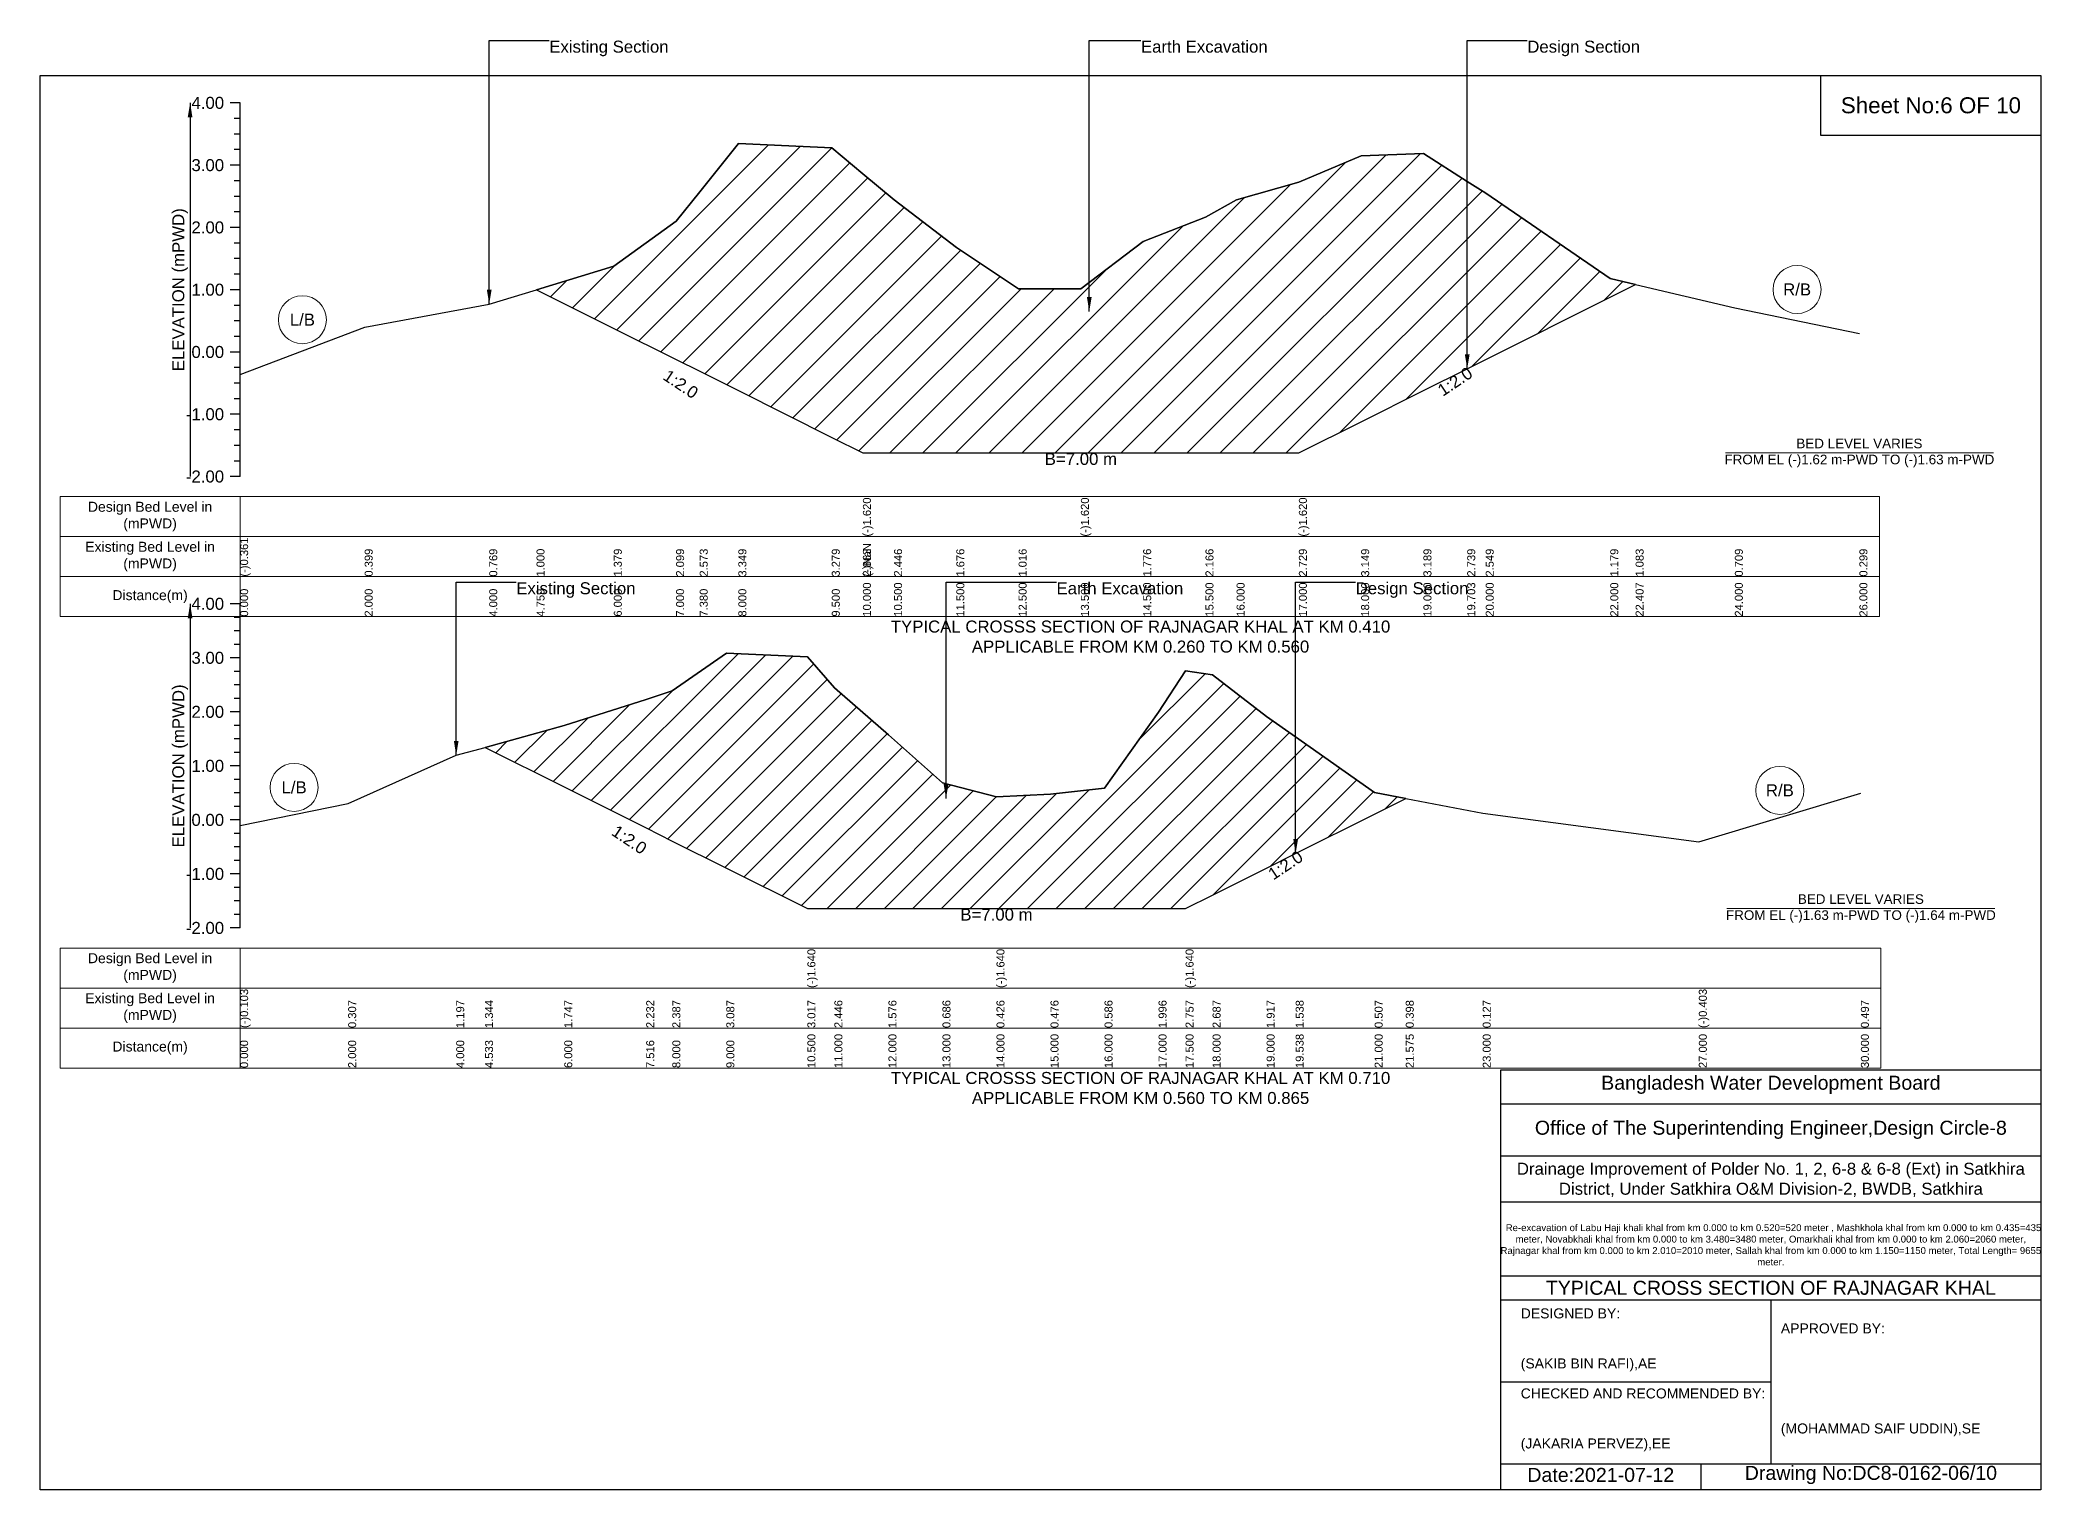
# Model space of a CAD drawing. Header units: inches. Extents: x 91000 to 648000, y -5656 to 141.
# Drawn here: x 520000 to 528000, y -5656 to 141 of the extents above; entities that cross this region are included whole.
import ezdxf

# ---------------------------------------------------------------- set-up
doc = ezdxf.new("R2010")
doc.units = ezdxf.units.IN
doc.header["$LTSCALE"] = 7
doc.header["$MEASUREMENT"] = 0
for name, color, linetype, lineweight in [('Cross section Data Border', 7, 'Continuous', 9), ('Cross Section Labels', 7, 'Continuous', 9), ('Existing_Bed_Level for Xsection', 7, 'Continuous', 25)]:
    doc.layers.add(name, color=color, linetype=linetype, lineweight=lineweight)
doc.styles.get("Standard").update_dxf_attribs({"font": 'arial.ttf'})
doc.dimstyles.get("Standard").update_dxf_attribs({"dimtxt": 0.18, "dimasz": 0.18, "dimexe": 0.18, "dimexo": 0.0625, "dimgap": 0.09, "dimtad": 0, "dimtih": 1, "dimtoh": 1, "dimdec": 4, "dimzin": 0, "dimdsep": 46, "dimtxsty": 'Standard', "dimcen": 0.09, "dimadec": 0, "dimazin": 0, "dimtfac": 1, "dimtdec": 4, "dimtofl": 0, "dimtmove": 0, "dimatfit": 3, "dimfxl": 0, "dimtolj": 1, "dimtzin": 0, "dimarcsym": 0})

msp = doc.modelspace()

# ---------------------------------------------------------------- hatches: boundary and pattern name
at = {"layer": 'Existing_Bed_Level for Xsection'}
h = msp.add_hatch(dxfattribs=at)
h.set_pattern_fill('ANSI31', color=256, scale=747, style=0)
h.paths.add_polyline_path([(521985, -857), (522294, -1011.5), (522543, -1136), (522637.5, -1183.2), (522792, -1260.5), (523165.5, -1447.2), (523290, -1509.5), (523414.5, -1509.5), (523663.5, -1509.5), (523912.5, -1509.5), (524161.5, -1509.5), (524410.5, -1509.5), (524659.5, -1509.5), (524784, -1509.5), (525033, -1509.5), (525282, -1385), (525531, -1260.5), (525706.1, -1172.9), (525780, -1136), (526278, -887), (526379.3, -836.3), (526278, -812.5), (525780, -471.4), (525706.1, -424.1), (525531, -312.1), (525282, -322), (525033, -426.6), (524784, -497.1), (524659.5, -566.8), (524410.5, -663.9), (524161.5, -853.1), (523912.5, -853.1), (523663.5, -688.8), (523414.5, -497.1), (523290, -393.3), (523165.5, -289.6), (522792, -272.2), (522637.5, -465.3), (522543, -583.5), (522294, -762.7)])
h = msp.add_hatch(dxfattribs=at)
h.set_pattern_fill('ANSI31', color=256, scale=648, style=0)
h.paths.add_polyline_path([(521779.1, -2686.7), (522096, -2845.2), (522423.6, -3009), (522528, -3061.2), (522744, -3169.2), (523068, -3331.2), (523176, -3331.2), (523392, -3331.2), (523608, -3331.2), (523824, -3331.2), (524040, -3331.2), (524256, -3331.2), (524472, -3331.2), (524580, -3331.2), (524688, -3277.2), (524904, -3169.2), (525020.1, -3111.1), (525336, -2953.2), (525460.3, -2891.1), (525336, -2867.4), (525020.1, -2644.8), (524904, -2562.9), (524688, -2396.6), (524580, -2381.4), (524472, -2545.8), (524256, -2850.4), (524040, -2874.1), (523824, -2884.9), (523608, -2828.8), (523392, -2636.5), (523176, -2448.6), (523068, -2325.3), (522744, -2310.2), (522528, -2461.4), (522423.6, -2494.8), (522096, -2599.6)])

# ---------------------------------------------------------------- linework, layer by layer
for points in [[(520000, 0), (528000, 0), (528000, -5656), (520000, -5656)], [(527120, 0), (528000, 0), (528000, -240), (527120, -240)]]:
    msp.add_lwpolyline(points, close=True)
for points in [[(525840, -5656), (525840, -3976), (528000, -3976)], [(525840, -4112), (528000, -4112)], [(525840, -4320), (528000, -4320)], [(525840, -4504), (528000, -4504)], [(525840, -4800), (528000, -4800)], [(525840, -4896), (528000, -4896)], [(526920, -4896), (526920, -5552)], [(525840, -5224), (526920, -5224)], [(525840, -5552), (528000, -5552)], [(526640, -5552), (526640, -5656)]]:
    msp.add_lwpolyline(points)
at = {"layer": 'Cross section Data Border'}
for points in [[(520080, -1684.1), (527354, -1684.1), (527354, -2164.1), (520080, -2164.1)], [(520080, -3489), (527360, -3489), (527360, -3969), (520080, -3969)]]:
    msp.add_lwpolyline(points, close=True, dxfattribs=at)
for points in [[(520800, -1684.1), (520800, -2164.1)], [(520080, -1844.1), (527354, -1844.1)], [(520080, -2004.1), (527354, -2004.1)], [(520800, -3489), (520800, -3969)], [(520080, -3649), (527360, -3649)], [(520080, -3809), (527360, -3809)]]:
    msp.add_lwpolyline(points, dxfattribs=at)
at = {"layer": 'Cross Section Labels'}
for points in [[(526738.2, -1509.5), (527809.8, -1509.5)], [(526744.2, -3331.2), (527815.8, -3331.2)]]:
    msp.add_lwpolyline(points, dxfattribs=at)
for centre in [(527025, -856.1), (521049, -976.9), (521016, -2846.9), (526956, -2858.8)]:
    msp.add_circle(centre, 96, dxfattribs=at)
at = {"layer": 'Existing_Bed_Level for Xsection'}
for points in [[(520800, -110.1), (520760, -110.1)], [(520800, -1604.1), (520800, -1355.1), (520800, -1106.1), (520800, -857.1), (520800, -608.1), (520800, -359.1), (520800, -110.1)], [(520800, -172.4), (520776, -172.4)], [(520800, -234.6), (520776, -234.6)], [(520800, -296.9), (520776, -296.9)], [(520800, -1196), (521298, -1006.8), (521796, -914.6), (521985, -857), (522294, -762.7), (522543, -583.5), (522637.5, -465.3), (522792, -272.2), (523165.5, -289.6), (523290, -393.3), (523290, -393.3), (523414.5, -497.1), (523663.5, -688.8), (523912.5, -853.1), (524161.5, -853.1), (524161.5, -853.1), (524410.5, -663.9), (524659.5, -566.8), (524784, -497.1), (525033, -426.6), (525033, -426.6), (525282, -322), (525531, -312.1), (525706.1, -424.1), (525780, -471.4), (526278, -812.5), (526379.3, -836.3), (526776, -929.6), (527274, -1031.7)], [(520800, -359.1), (520760, -359.1)], [(520800, -421.4), (520776, -421.4)], [(520800, -483.6), (520776, -483.6)], [(520800, -545.9), (520776, -545.9)], [(520800, -608.1), (520760, -608.1)], [(520800, -670.4), (520776, -670.4)], [(520800, -732.6), (520776, -732.6)], [(520800, -794.9), (520776, -794.9)], [(520800, -857.1), (520760, -857.1)], [(520800, -919.4), (520776, -919.4)], [(520800, -981.6), (520776, -981.6)], [(520800, -1106.1), (520760, -1106.1)], [(520800, -1043.9), (520776, -1043.9)], [(520800, -1168.4), (520776, -1168.4)], [(520800, -1230.6), (520776, -1230.6)], [(520800, -1355.1), (520760, -1355.1)], [(520800, -1292.9), (520776, -1292.9)], [(520800, -1417.4), (520776, -1417.4)], [(520800, -1479.6), (520776, -1479.6)], [(520800, -1541.9), (520776, -1541.9)], [(520800, -1604.1), (520760, -1604.1)], [(520800, -2113), (520760, -2113)], [(520800, -3409), (520800, -3193), (520800, -2977), (520800, -2761), (520800, -2545), (520800, -2329), (520800, -2113)], [(520800, -2167), (520776, -2167)], [(520800, -2221), (520776, -2221)], [(520800, -2275), (520776, -2275)], [(520800, -2999.2), (521232, -2910.6), (521664, -2718.4), (521779.1, -2686.7), (522096, -2599.6), (522423.6, -2494.8), (522528, -2461.4), (522744, -2310.2), (523068, -2325.3), (523068, -2325.3), (523176, -2448.6), (523392, -2636.5), (523608, -2828.8), (523824, -2884.9), (523824, -2884.9), (524040, -2874.1), (524256, -2850.4), (524472, -2545.8), (524580, -2381.4), (524580, -2381.4), (524688, -2396.6), (524904, -2562.9), (525020.1, -2644.8), (525336, -2867.4), (525460.3, -2891.1), (525768, -2949.5), (526632, -3064), (527280, -2869.6)], [(520800, -2329), (520760, -2329)], [(520800, -2383), (520776, -2383)], [(520800, -2437), (520776, -2437)], [(520800, -2545), (520760, -2545)], [(520800, -2491), (520776, -2491)], [(520800, -2599), (520776, -2599)], [(520800, -2653), (520776, -2653)], [(520800, -2707), (520776, -2707)], [(520800, -2761), (520760, -2761)], [(520800, -2815), (520776, -2815)], [(520800, -2869), (520776, -2869)], [(520800, -2923), (520776, -2923)], [(520800, -2977), (520760, -2977)], [(520800, -3031), (520776, -3031)], [(520800, -3085), (520776, -3085)], [(520800, -3193), (520760, -3193)], [(520800, -3139), (520776, -3139)], [(520800, -3247), (520776, -3247)], [(520800, -3301), (520776, -3301)], [(520800, -3355), (520776, -3355)], [(520800, -3409), (520760, -3409)]]:
    msp.add_lwpolyline(points, dxfattribs=at)
for points in [[(521985, -857), (521985, -857), (522294, -1011.5), (522543, -1136), (522637.5, -1183.2), (522792, -1260.5), (523165.5, -1447.2), (523290, -1509.5), (523290, -1509.5), (523414.5, -1509.5), (523663.5, -1509.5), (523912.5, -1509.5), (524161.5, -1509.5), (524161.5, -1509.5), (524410.5, -1509.5), (524659.5, -1509.5), (524784, -1509.5), (525033, -1509.5), (525033, -1509.5), (525282, -1385), (525531, -1260.5), (525706.1, -1172.9), (525780, -1136), (526278, -887), (526379.3, -836.3), (526379.3, -836.3), (526379.3, -836.3), (526278, -812.5), (525780, -471.4), (525706.1, -424.1), (525531, -312.1), (525282, -322), (525033, -426.6), (525033, -426.6), (524784, -497.1), (524659.5, -566.8), (524410.5, -663.9), (524161.5, -853.1), (524161.5, -853.1), (523912.5, -853.1), (523663.5, -688.8), (523414.5, -497.1), (523290, -393.3), (523290, -393.3), (523165.5, -289.6), (522792, -272.2), (522637.5, -465.3), (522543, -583.5), (522294, -762.7), (521985, -857)], [(521779.1, -2686.7), (521779.1, -2686.7), (522096, -2845.2), (522423.6, -3009), (522528, -3061.2), (522744, -3169.2), (523068, -3331.2), (523068, -3331.2), (523176, -3331.2), (523392, -3331.2), (523608, -3331.2), (523824, -3331.2), (523824, -3331.2), (524040, -3331.2), (524256, -3331.2), (524472, -3331.2), (524580, -3331.2), (524580, -3331.2), (524688, -3277.2), (524904, -3169.2), (525020.1, -3111.1), (525336, -2953.2), (525460.3, -2891.1), (525336, -2867.4), (525020.1, -2644.8), (524904, -2562.9), (524688, -2396.6), (524580, -2381.4), (524580, -2381.4), (524472, -2545.8), (524256, -2850.4), (524040, -2874.1), (523824, -2884.9), (523824, -2884.9), (523608, -2828.8), (523392, -2636.5), (523176, -2448.6), (523068, -2325.3), (523068, -2325.3), (522744, -2310.2), (522528, -2461.4), (522423.6, -2494.8), (522096, -2599.6), (521779.1, -2686.7)]]:
    msp.add_lwpolyline(points, close=True, dxfattribs=at)

# ---------------------------------------------------------------- texts
at = {"attachment_point": 5}
for s, insert, char_height in [('Sheet No:6 OF 10', (527560, -120), 64), ('Bangladesh Water Development Board', (526920, -4036), 56), ('Office of The Superintending Engineer,Design Circle-8', (526920, -4216), 56)]:
    msp.add_mtext(s, dxfattribs=dict(at, insert=insert, char_height=char_height))
for s, insert, char_height, width, attachment_point in [('Drainage Improvement of Polder No. 1, 2, 6-8 & 6-8 (Ext) in Satkhira District, Under Satkhira O&M Division-2, BWDB, Satkhira', (526920, -4416), 48, 2240, 5), ('  Re-excavation of Labu Haji khali khal from km 0.000 to km 0.520=520 meter , Mashkhola khal from km 0.000 to km 0.435=435 meter, Novabkhali khal from km 0.000 to km 3.480=3480 meter, Omarkhali khal from km 0.000 to km 2.060=2060 meter, Rajnagar khal from km 0.000 to km 2.010=2010 meter, Sallah khal from km 0.000 to km 1.150=1150 meter, Total Length= 9655 meter. ', (526920, -4676), 27.4148, 2160, 5), ('TYPICAL CROSS SECTION OF RAJNAGAR KHAL', (526920, -4848), 56, 2240, 5), ('DESIGNED BY:\\P\\P\\P(SAKIB BIN RAFI),AE', (525920, -5056), 40, 1120, 4), ('APPROVED BY:\\P\\P\\P\\P\\P\\P(MOHAMMAD SAIF UDDIN),SE', (526960, -5216), 40, 1120, 4), ('CHECKED AND RECOMMENDED BY:\\P\\P\\P(JAKARIA PERVEZ),EE', (525920, -5376), 40, 1120, 4), ('Date:2021-07-12', (526240, -5596), 56, 1120, 5), ('Drawing No:DC8-0162-06/10', (527320, -5596), 56, 1760, 5)]:
    msp.add_mtext(s, dxfattribs=dict(insert=insert, char_height=char_height, width=width, attachment_point=attachment_point))
at = {"layer": 'Cross section Data Border', "char_height": 40, "width": 640, "attachment_point": 5}
for s, insert in [('Design Bed Level in (mPWD)', (520440, -1764.1)), ('Existing Bed Level in (mPWD)', (520440, -1924.1)), ('Distance(m)', (520440, -2084.1)), ('Design Bed Level in (mPWD)', (520440, -3569)), ('Existing Bed Level in (mPWD)', (520440, -3729)), ('Distance(m)', (520440, -3889))]:
    msp.add_mtext(s, dxfattribs=dict(at, insert=insert))
at = {"layer": 'Cross Section Labels'}
for s, insert, char_height, attachment_point in [('Existing Section', (522036, 138.9), 48, 1), ('Earth Excavation', (524401.5, 138.9), 48, 1), ('Design Section', (525946.1, 138.9), 48, 1), ('R/B', (527025, -856.1), 48, 5), ('L/B', (521049, -976.9), 48, 5), ('B=7.00 m', (524161.5, -1509.5), 48, 2), ('BED LEVEL VARIES \\PFROM EL (-)1.62 m-PWD TO (-)1.63 m-PWD', (527274, -1509.5), 38.4, 5), ('Existing Section', (521904, -2026.6), 48, 1), ('Earth Excavation', (524064, -2026.6), 48, 1), ('Design Section', (525260.1, -2026.6), 48, 1), ('TYPICAL CROSSS SECTION OF RAJNAGAR KHAL AT KM 0.410\\PAPPLICABLE FROM KM 0.260 TO KM 0.560', (524400, -2244.1), 48, 5), ('L/B', (521016, -2846.9), 48, 5), ('R/B', (526956, -2858.8), 48, 5), ('BED LEVEL VARIES \\PFROM EL (-)1.63 m-PWD TO (-)1.64 m-PWD', (527280, -3331.2), 38.4, 5), ('B=7.00 m', (523824, -3331.2), 48, 2), ('TYPICAL CROSSS SECTION OF RAJNAGAR KHAL AT KM 0.710\\PAPPLICABLE FROM KM 0.560 TO KM 0.865', (524400, -4049), 48, 5)]:
    msp.add_mtext(s, dxfattribs=dict(at, insert=insert, char_height=char_height, attachment_point=attachment_point))
at = {"layer": 'Cross Section Labels', "char_height": 48, "attachment_point": 2}
for insert, rotation in [((522575.2, -1214.4), 326.30993), ((525643.9, -1204), 33.69007), ((522369.6, -3036), 326.30993), ((524966.1, -3138.1), 33.69007)]:
    msp.add_mtext('1:2.0', dxfattribs=dict(at, insert=insert, rotation=rotation))
at = {"layer": 'Existing_Bed_Level for Xsection', "char_height": 48, "attachment_point": 6}
for s, insert in [('4.00', (520736, -110.1)), ('3.00', (520736, -359.1)), ('2.00', (520736, -608.1)), ('1.00', (520736, -857.1)), ('0.00', (520736, -1106.1)), ('-1.00', (520736, -1355.1)), ('-2.00', (520736, -1604.1)), ('4.00', (520736, -2113)), ('3.00', (520736, -2329)), ('2.00', (520736, -2545)), ('1.00', (520736, -2761)), ('0.00', (520736, -2977)), ('-1.00', (520736, -3193)), ('-2.00', (520736, -3409))]:
    msp.add_mtext(s, dxfattribs=dict(at, insert=insert))
at = {"layer": 'Existing_Bed_Level for Xsection', "rotation": 90}
for s, insert, char_height, attachment_point in [('ELEVATION (mPWD)', (520560, -857.1), 48, 5), ('(-)1.620', (523290, -1844.1), 32, 1), ('(-)1.620', (524161.5, -1844.1), 32, 1), ('(-)1.620', (525033, -1844.1), 32, 1), ('(-)0.361', (520800, -2004.1), 32, 1), ('0.399', (521298, -2004.1), 32, 1), ('0.769', (521796, -2004.1), 32, 1), ('1.000', (521985, -2004.1), 32, 1), ('1.379', (522294, -2004.1), 32, 1), ('2.099', (522543, -2004.1), 32, 1), ('2.573', (522637.5, -2004.1), 32, 1), ('3.349', (522792, -2004.1), 32, 1), ('3.279', (523165.5, -2004.1), 32, 1), ('(-)NaN', (523290, -2004.1), 32, 1), ('2.863', (523290, -2004.1), 32, 1), ('2.863', (523290, -2004.1), 32, 1), ('2.446', (523414.5, -2004.1), 32, 1), ('2.446', (523414.5, -2004.1), 32, 1), ('1.676', (523663.5, -2004.1), 32, 1), ('1.016', (523912.5, -2004.1), 32, 1), ('1.016', (523912.5, -2004.1), 32, 1), ('1.016', (523912.5, -2004.1), 32, 1), ('1.016', (523912.5, -2004.1), 32, 1), ('1.776', (524410.5, -2004.1), 32, 1), ('2.166', (524659.5, -2004.1), 32, 1), ('2.729', (525033, -2004.1), 32, 1), ('2.729', (525033, -2004.1), 32, 1), ('2.729', (525033, -2004.1), 32, 1), ('3.149', (525282, -2004.1), 32, 1), ('3.189', (525531, -2004.1), 32, 1), ('2.739', (525706.1, -2004.1), 32, 1), ('2.549', (525780, -2004.1), 32, 1), ('1.179', (526278, -2004.1), 32, 1), ('1.083', (526379.3, -2004.1), 32, 1), ('0.709', (526776, -2004.1), 32, 1), ('0.299', (527274, -2004.1), 32, 1), ('0.000', (520800, -2164.1), 32, 1), ('2.000', (521298, -2164.1), 32, 1), ('4.000', (521796, -2164.1), 32, 1), ('4.759', (521985, -2164.1), 32, 1), ('6.000', (522294, -2164.1), 32, 1), ('7.000', (522543, -2164.1), 32, 1), ('7.380', (522637.5, -2164.1), 32, 1), ('8.000', (522792, -2164.1), 32, 1), ('9.500', (523165.5, -2164.1), 32, 1), ('10.000', (523290, -2164.1), 32, 1), ('10.000', (523290, -2164.1), 32, 1), ('10.000', (523290, -2164.1), 32, 1), ('10.500', (523414.5, -2164.1), 32, 1), ('11.500', (523663.5, -2164.1), 32, 1), ('12.500', (523912.5, -2164.1), 32, 1), ('13.500', (524161.5, -2164.1), 32, 1), ('13.500', (524161.5, -2164.1), 32, 1), ('13.500', (524161.5, -2164.1), 32, 1), ('14.500', (524410.5, -2164.1), 32, 1), ('15.500', (524659.5, -2164.1), 32, 1), ('16.000', (524784, -2164.1), 32, 1), ('17.000', (525033, -2164.1), 32, 1), ('17.000', (525033, -2164.1), 32, 1), ('17.000', (525033, -2164.1), 32, 1), ('18.000', (525282, -2164.1), 32, 1), ('19.000', (525531, -2164.1), 32, 1), ('19.703', (525706.1, -2164.1), 32, 1), ('20.000', (525780, -2164.1), 32, 1), ('22.000', (526278, -2164.1), 32, 1), ('22.407', (526379.3, -2164.1), 32, 1), ('24.000', (526776, -2164.1), 32, 1), ('26.000', (527274, -2164.1), 32, 1), ('ELEVATION (mPWD)', (520560, -2761), 48, 5), ('(-)1.640', (523068, -3649), 32, 1), ('(-)1.640', (523824, -3649), 32, 1), ('(-)1.640', (524580, -3649), 32, 1), ('(-)0.103', (520800, -3809), 32, 1), ('(-)0.403', (526632, -3809), 32, 1), ('0.307', (521232, -3809), 32, 1), ('1.197', (521664, -3809), 32, 1), ('1.344', (521779.1, -3809), 32, 1), ('1.747', (522096, -3809), 32, 1), ('2.232', (522423.6, -3809), 32, 1), ('2.387', (522528, -3809), 32, 1), ('3.087', (522744, -3809), 32, 1), ('3.017', (523068, -3809), 32, 1), ('3.017', (523068, -3809), 32, 1), ('3.017', (523068, -3809), 32, 1), ('2.446', (523176, -3809), 32, 1), ('1.576', (523392, -3809), 32, 1), ('0.686', (523608, -3809), 32, 1), ('0.426', (523824, -3809), 32, 1), ('0.426', (523824, -3809), 32, 1), ('0.426', (523824, -3809), 32, 1), ('0.476', (524040, -3809), 32, 1), ('0.586', (524256, -3809), 32, 1), ('1.996', (524472, -3809), 32, 1), ('2.757', (524580, -3809), 32, 1), ('2.757', (524580, -3809), 32, 1), ('2.757', (524580, -3809), 32, 1), ('2.687', (524688, -3809), 32, 1), ('1.917', (524904, -3809), 32, 1), ('1.538', (525020.1, -3809), 32, 1), ('0.507', (525336, -3809), 32, 1), ('0.398', (525460.3, -3809), 32, 1), ('0.127', (525768, -3809), 32, 1), ('0.497', (527280, -3809), 32, 1), ('10.500', (523068, -3969), 32, 1), ('10.500', (523068, -3969), 32, 1), ('10.500', (523068, -3969), 32, 1), ('11.000', (523176, -3969), 32, 1), ('12.000', (523392, -3969), 32, 1), ('13.000', (523608, -3969), 32, 1), ('14.000', (523824, -3969), 32, 1), ('14.000', (523824, -3969), 32, 1), ('14.000', (523824, -3969), 32, 1), ('15.000', (524040, -3969), 32, 1), ('16.000', (524256, -3969), 32, 1), ('17.000', (524472, -3969), 32, 1), ('17.500', (524580, -3969), 32, 1), ('17.500', (524580, -3969), 32, 1), ('17.500', (524580, -3969), 32, 1), ('18.000', (524688, -3969), 32, 1), ('19.000', (524904, -3969), 32, 1), ('19.538', (525020.1, -3969), 32, 1), ('21.000', (525336, -3969), 32, 1), ('21.575', (525460.3, -3969), 32, 1), ('23.000', (525768, -3969), 32, 1), ('27.000', (526632, -3969), 32, 1), ('30.000', (527280, -3969), 32, 1), ('0.000', (520800, -3969), 32, 1), ('2.000', (521232, -3969), 32, 1), ('4.000', (521664, -3969), 32, 1), ('4.533', (521779.1, -3969), 32, 1), ('6.000', (522096, -3969), 32, 1), ('7.516', (522423.6, -3969), 32, 1), ('8.000', (522528, -3969), 32, 1), ('9.000', (522744, -3969), 32, 1)]:
    msp.add_mtext(s, dxfattribs=dict(at, insert=insert, char_height=char_height, attachment_point=attachment_point))

# ---------------------------------------------------------------- leaders
at = {"layer": 'Cross Section Labels', "annotation_type": 0, "has_hookline": 1, "hookline_direction": 0}
for points, text_width in [([(521796, -914.6), (521796, 138.9), (522035.9, 138.9)], 467.2), ([(524195, -944.3), (524195, 138.9), (524401.4, 138.9)], 497), ([(525706.1, -1172.9), (525706.1, 138.9), (525946.1, 138.9)], 441.2), ([(521664, -2718.4), (521664, -2026.6), (521903.9, -2026.6)], 467.2), ([(523622.3, -2891.5), (523622.3, -2026.6), (524063.9, -2026.6)], 497), ([(525020.1, -3111.1), (525020.1, -2026.6), (525260, -2026.6)], 441.2)]:
    msp.add_leader(points, dimstyle='Standard', override={"dimasz": 57.6}, dxfattribs=dict(at, text_width=text_width))
at = {"layer": 'Existing_Bed_Level for Xsection'}
for points in [[(520600, -110.1), (520600, -1604.1)], [(520600, -2113), (520600, -3409)]]:
    msp.add_leader(points, dimstyle='Standard', override={"dimasz": 57.6}, dxfattribs=at)

doc.saveas('drawing.dxf')
